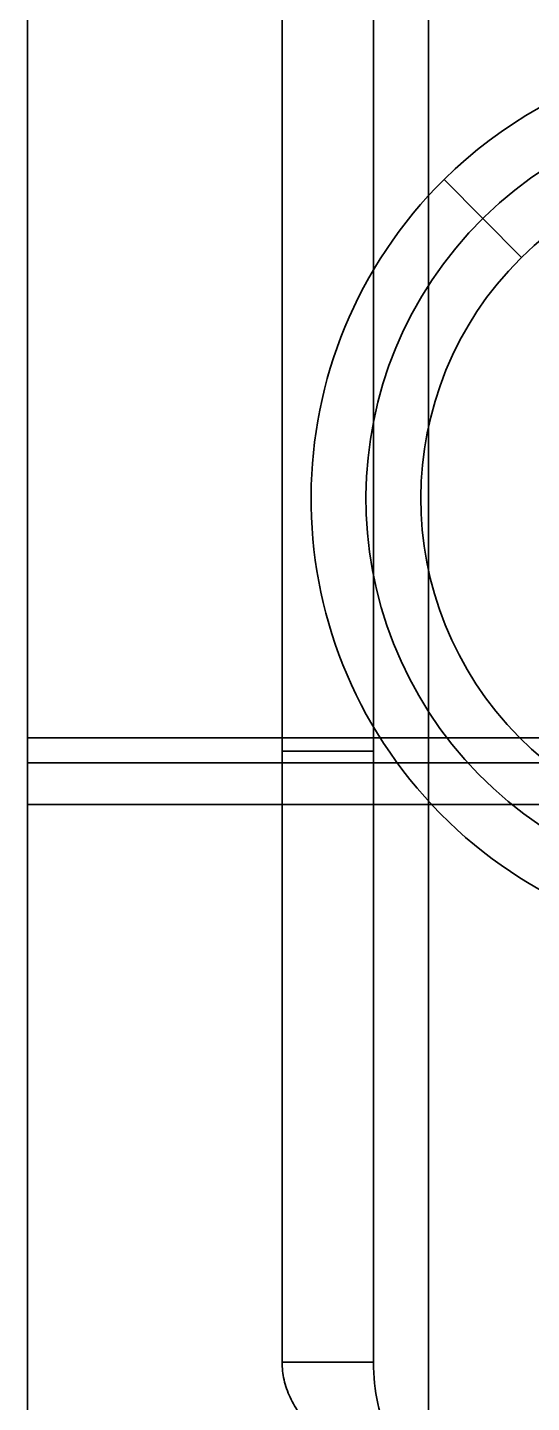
# Model space of a CAD drawing. Header units: millimetres. Extents: x -180 to 3623, y 0 to 2194.
# Drawn here: x 1337.2 to 1364.7, y 65.6 to 140.7 of the extents above; entities that cross this region are included whole.
import ezdxf

# ---------------------------------------------------------------- set-up
doc = ezdxf.new("R2010")
doc.units = ezdxf.units.MM

# ---------------------------------------------------------------- blocks, each defined once
blk = doc.blocks.new('Drawing View2')
at = {"color": 7, "linetype": 'Continuous', "lineweight": 35}
for p, q in [((1111.014, 194.172), (1111.014, -270.172)), ((1111.014, 160.8), (1111.014, -236.8)), ((1116.014, 160.8), (1116.014, -236.8)), ((1097.1, 160.08), (1097.1, -236.08)), ((1097.1, 160.08), (1097.1, -236.08)), ((1116.014, -75), (1116.014, -270.172)), ((1119.014, -75), (1119.014, -276.062)), ((1119.014, -75), (1119.014, -276.062)), ((1124.097, -209.841), (1119.879, -205.573)), ((1119.879, -205.573), (1121.988, -207.707)), ((1097.1, -236.08), (1177.1, -236.08)), ((1097.1, -236.08), (1097.1, -237.441)), ((1097.1, -236.08), (1177.1, -236.08)), ((1097.1, -236.08), (1097.1, -239.711)), ((1111.014, -236.8), (1111.014, -270.172)), ((1111.014, -236.8), (1116.014, -236.8)), ((1116.014, -236.8), (1116.014, -270.172)), ((1097.1, -239.711), (1097.1, -237.441)), ((1097.1, -237.441), (1097.1, -285.73)), ((1097.1, -237.441), (1177.1, -237.441)), ((1097.1, -239.711), (1177.1, -239.711)), ((1097.1, -239.711), (1097.1, -288)), ((1111.014, -270.172), (1116.014, -270.172))]:
    blk.add_line(p, q, dxfattribs=at)
for radius, start, end in [(24.5, 314.6585, 134.6585), (24.5, 314.6585, 134.6585), (21.5, 314.6585, 134.29926), (18.5, 314.91132, 134.6585), (24.5, 134.6585, 314.6585), (24.5, 134.6585, 314.6585), (21.5, 134.6585, 314.29926), (21.5, 134.29926, 134.6585), (18.5, 134.91134, 314.6585), (18.5, 134.6585, 134.91134)]:
    blk.add_arc((1137.1, -223), radius, start, end, dxfattribs=at)
blk.add_ellipse((1119.014, -270.172), major_axis=(0, 5.889), ratio=0.5094, start_param=1.570796, end_param=3.141593, dxfattribs=at)
blk.add_open_spline([(1111.014, -270.172), (1111.019, -270.334), (1111.03, -270.658), (1111.115, -271.142), (1111.251, -271.622), (1111.442, -272.095), (1111.692, -272.563), (1112.003, -273.025), (1112.379, -273.477), (1112.816, -273.909), (1113.282, -274.291), (1113.765, -274.624), (1114.253, -274.912), (1114.779, -275.176), (1115.342, -275.412), (1115.942, -275.617), (1116.574, -275.787), (1117.231, -275.921), (1117.863, -276.006), (1118.459, -276.053), (1118.829, -276.059), (1119.014, -276.062)], degree=3, knots=[0, 0, 0, 0, 0.057895, 0.115996, 0.174153, 0.232229, 0.290103, 0.3501, 0.410295, 0.470454, 0.5304, 0.579016, 0.627791, 0.676536, 0.725111, 0.774091, 0.82331, 0.872496, 0.921432, 0.960716, 1, 1, 1, 1], dxfattribs=at)

msp = doc.modelspace()

# ---------------------------------------------------------------- block references
at = {"color": 7, "linetype": 'Continuous', "lineweight": 35}
msp.add_blockref('Drawing View2', (240.063, 338), dxfattribs=at)

doc.saveas('drawing.dxf')
